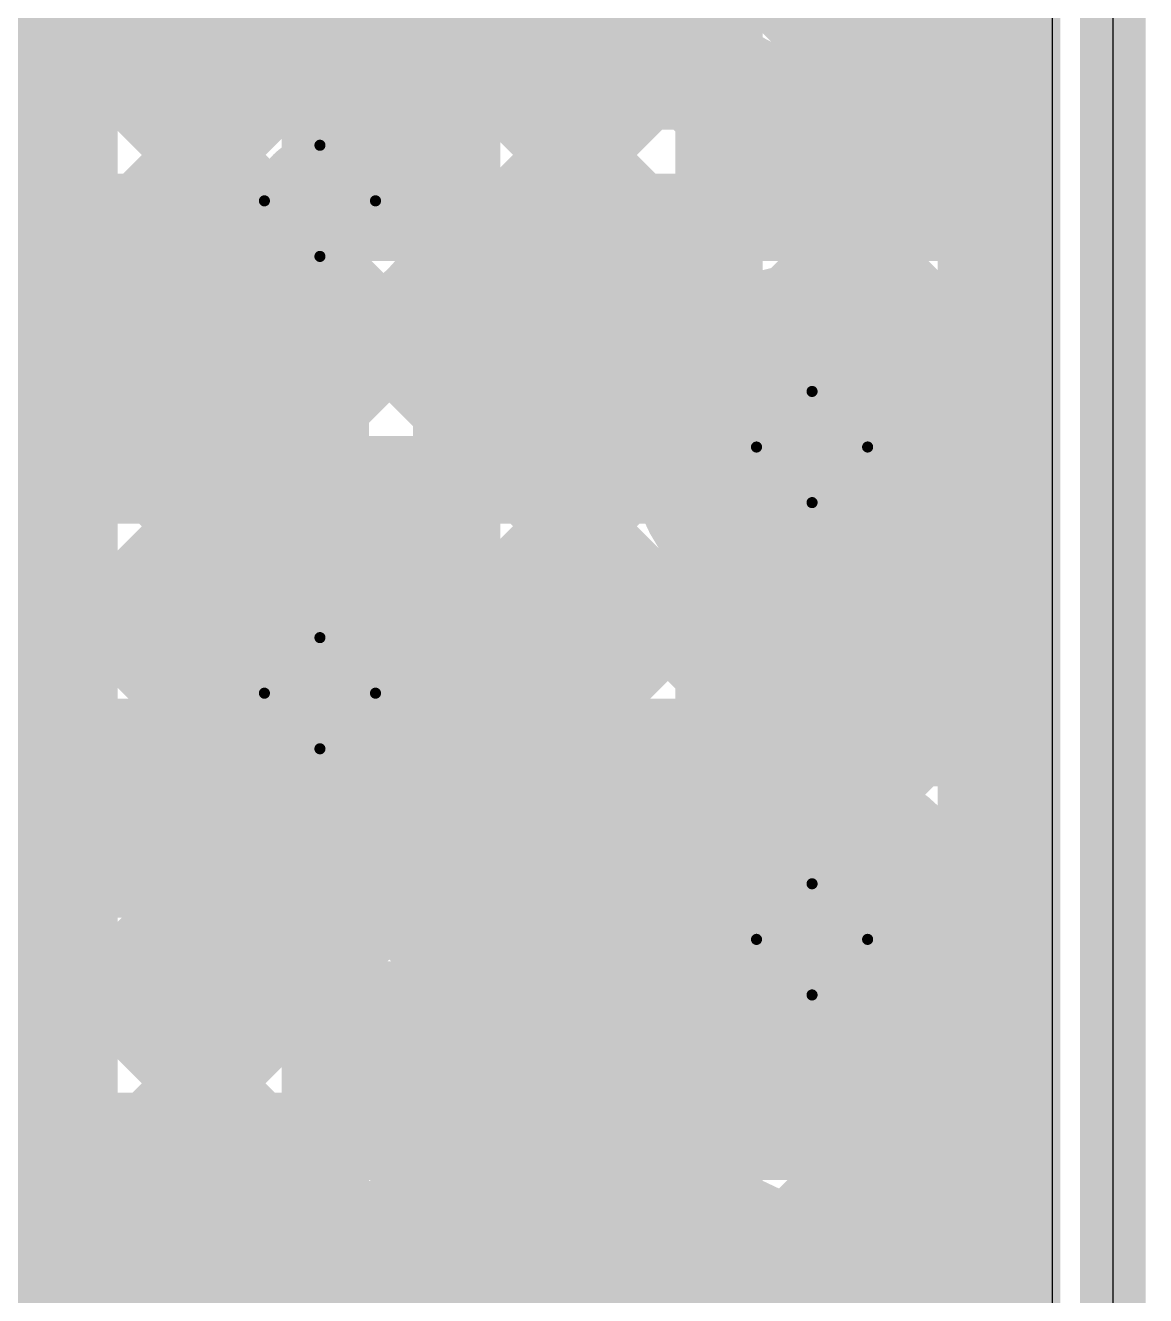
# Model space of a CAD drawing. Header units: millimetres. Extents: x 13 to 259, y -2 to 326.
# Drawn here: x 146.83 to 151.95, y 118.67 to 124.48 of the extents above; entities that cross this region are included whole.
import ezdxf

# ---------------------------------------------------------------- set-up
doc = ezdxf.new("R2010")
doc.units = ezdxf.units.MM
for name, color, linetype in [('BottomLayer', 5, 'Continuous'), ('BottomSolder', 6, 'Continuous'), ('ConnectLayer', 7, 'Continuous'), ('DrillDrawing', 1, 'Continuous'), ('Mechanical14', 56, 'Continuous'), ('Mechanical34', 56, 'Continuous'), ('MidLayer1', 16, 'Continuous'), ('MidLayer2', 76, 'Continuous'), ('MidLayer3', 90, 'Continuous'), ('MidLayer4', 156, 'Continuous'), ('MidLayer5', 130, 'Continuous'), ('MidLayer6', 216, 'Continuous'), ('MultiLayer', 9, 'Continuous'), ('TopLayer', 1, 'Continuous'), ('TopSolder', 216, 'Continuous')]:
    doc.layers.add(name, color=color, linetype=linetype)

# ---------------------------------------------------------------- blocks, each defined once
blk = doc.blocks.new('MTG240_400_170')
at = {"layer": 'BottomLayer', "const_width": 2}
blk.add_lwpolyline([(-1, 0, 1), (1, 0, 1)], format="xyb", close=True, dxfattribs=at)
at = {"layer": 'BottomSolder', "const_width": 2.1016}
blk.add_lwpolyline([(-1.0508, 0, 1), (1.0508, 0, 1)], format="xyb", close=True, dxfattribs=at)
at = {"layer": 'MidLayer1', "const_width": 2}
blk.add_lwpolyline([(-1, 0, 1), (1, 0, 1)], format="xyb", close=True, dxfattribs=at)
at = {"layer": 'MidLayer2', "const_width": 2}
blk.add_lwpolyline([(-1, 0, 1), (1, 0, 1)], format="xyb", close=True, dxfattribs=at)
at = {"layer": 'MidLayer3', "const_width": 2}
blk.add_lwpolyline([(-1, 0, 1), (1, 0, 1)], format="xyb", close=True, dxfattribs=at)
at = {"layer": 'MidLayer4', "const_width": 2}
blk.add_lwpolyline([(-1, 0, 1), (1, 0, 1)], format="xyb", close=True, dxfattribs=at)
at = {"layer": 'MidLayer5', "const_width": 2}
blk.add_lwpolyline([(-1, 0, 1), (1, 0, 1)], format="xyb", close=True, dxfattribs=at)
at = {"layer": 'MidLayer6', "const_width": 2}
blk.add_lwpolyline([(-1, 0, 1), (1, 0, 1)], format="xyb", close=True, dxfattribs=at)
at = {"layer": 'MultiLayer', "const_width": 2}
blk.add_lwpolyline([(-1, 0, 1), (1, 0, 1)], format="xyb", close=True, dxfattribs=at)
at = {"layer": 'TopLayer', "const_width": 2}
blk.add_lwpolyline([(-1, 0, 1), (1, 0, 1)], format="xyb", close=True, dxfattribs=at)
at = {"layer": 'TopSolder', "const_width": 2.1016}
blk.add_lwpolyline([(-1.0508, 0, 1), (1.0508, 0, 1)], format="xyb", close=True, dxfattribs=at)

msp = doc.modelspace()

# ---------------------------------------------------------------- linework, layer by layer
at = {"layer": 'BottomLayer', "const_width": 0.3}
for points in [[(148.025, 123.675, 1), (148.325, 123.675, 1)], [(150.275, 122.55, 1), (150.575, 122.55, 1)], [(148.025, 121.425, 1), (148.325, 121.425, 1)], [(150.275, 120.3, 1), (150.575, 120.3, 1)]]:
    msp.add_lwpolyline(points, format="xyb", close=True, dxfattribs=at)
at = {"layer": 'ConnectLayer'}
msp.add_line((151.8, 136.8), (151.8, 67.8), dxfattribs=at)
msp.add_line((151.8, 136.8), (151.8, 67.8), dxfattribs=at)
at = {"layer": 'ConnectLayer', "const_width": 0.4}
for points in [[(146.9997, 90.0254), (146.9997, 136.36)], [(147.5997, 68.24), (147.5997, 136.36)], [(148.1997, 68.24), (148.1997, 136.36)], [(148.7997, 68.24), (148.7997, 136.36)], [(149.3997, 68.24), (149.3997, 136.36)], [(149.9997, 68.24), (149.9997, 136.36)], [(150.5997, 68.24), (150.5997, 136.36)], [(151.1997, 68.24), (151.1997, 136.36)], [(151.36, 68.24), (151.36, 136.36)], [(151.36, 68.24), (151.36, 136.36)], [(136.2914, 133.5401), (147.8533, 121.9782)], [(136.2914, 133.5401), (147.8533, 121.9782)], [(151.36, 118.5373), (151.36, 131.0628)], [(151.36, 118.5373), (151.36, 131.0628)], [(147.05, 89.9442), (147.05, 128.8163)], [(147.05, 128.7211), (151.36, 124.4111)], [(147.05, 124.1398), (151.36, 128.4498)], [(147.05, 127.8726), (151.36, 123.5626)], [(147.05, 123.2913), (151.36, 127.6013)], [(144.8979, 127.4792), (148.0706, 124.3064)], [(144.8979, 127.4792), (148.0706, 124.3064)], [(147.05, 127.0241), (151.36, 122.7141)], [(147.05, 122.4427), (151.36, 126.7527)], [(148.678, 124.0707), (151.36, 126.7527)], [(148.678, 124.0707), (151.36, 126.7527)], [(148.0641, 124.3053), (150.207, 126.4483)], [(148.0641, 124.3053), (150.207, 126.4483)], [(147.05, 126.1755), (151.36, 121.8655)], [(147.05, 121.5942), (151.36, 125.9042)], [(145.3179, 123.2562), (147.6382, 125.5765)], [(145.3179, 123.2562), (147.6382, 125.5765)], [(148.6144, 125.4597), (151.36, 122.7141)], [(148.6144, 125.4597), (151.36, 122.7141)], [(147.8546, 125.371), (150.1155, 123.1101)], [(147.8546, 125.371), (150.1155, 123.1101)], [(147.05, 125.327), (151.36, 121.017)], [(146.2925, 123.3822), (148.1956, 125.2853)], [(146.2925, 123.3822), (148.1956, 125.2853)], [(146.5218, 125.0067), (147.5913, 123.9373)], [(146.5218, 125.0067), (147.5913, 123.9373)], [(147.05, 120.7457), (151.36, 125.0557)], [(145.9038, 124.7762), (149.9505, 120.7295)], [(145.9038, 124.7762), (149.9505, 120.7295)], [(151.059, 124.7122), (151.36, 124.4111)], [(151.059, 124.7122), (151.36, 124.4111)], [(145.517, 120.0612), (149.8959, 124.44)], [(145.517, 120.0612), (149.8959, 124.44)], [(147.05, 124.4785), (151.36, 120.1685)], [(146.59, 124.1998), (151.36, 124.1998)], [(147.05, 119.8972), (151.36, 124.2072)], [(150.3368, 123.1839), (151.36, 124.2072)], [(150.3368, 123.1839), (151.36, 124.2072)], [(150.7004, 124.2223), (151.36, 123.5626)], [(150.7004, 124.2223), (151.36, 123.5626)], [(148.3461, 122.0417), (150.4656, 124.1613)], [(148.3461, 122.0417), (150.4656, 124.1613)], [(146.5784, 122.8197), (147.5447, 123.786)], [(146.5784, 122.8197), (147.5447, 123.786)], [(147.05, 123.63), (151.36, 119.32)], [(146.59, 123.5998), (151.36, 123.5998)], [(148.8065, 123.5706), (149.7863, 122.5907)], [(148.8065, 123.5706), (149.7863, 122.5907)], [(147.05, 119.0486), (151.36, 123.3586)], [(150.9363, 122.9349), (151.36, 123.3586)], [(150.9363, 122.9349), (151.36, 123.3586)], [(146.0148, 121.4075), (147.7793, 123.172)], [(146.0148, 121.4075), (147.7793, 123.172)], [(148.4373, 123.0912), (150.6185, 120.9101)], [(148.4373, 123.0912), (150.6185, 120.9101)], [(146.59, 122.9998), (151.36, 122.9998)], [(147.05, 122.7814), (151.36, 118.4714)], [(148.7817, 121.6288), (149.7912, 122.6383)], [(148.7817, 121.6288), (149.7912, 122.6383)], [(146.4626, 122.5204), (147.5354, 121.4475)], [(146.4626, 122.5204), (147.5354, 121.4475)], [(147.05, 118.2001), (151.36, 122.5101)], [(148.3625, 119.5126), (151.36, 122.5101)], [(148.3625, 119.5126), (151.36, 122.5101)], [(146.59, 122.3998), (151.36, 122.3998)], [(145.8258, 122.3086), (148.5511, 119.5833)], [(145.8258, 122.3086), (148.5511, 119.5833)], [(150.9852, 122.2404), (151.36, 121.8655)], [(150.9852, 122.2404), (151.36, 121.8655)], [(146.464, 118.4626), (150.0401, 122.0387)], [(146.464, 118.4626), (150.0401, 122.0387)], [(147.05, 121.9329), (151.36, 117.6229)], [(150.4658, 121.9113), (151.36, 121.017)], [(150.4658, 121.9113), (151.36, 121.017)], [(146.59, 121.7998), (151.36, 121.7998)], [(147.05, 117.3516), (151.36, 121.6616)], [(150.6109, 120.9124), (151.36, 121.6616)], [(150.6109, 120.9124), (151.36, 121.6616)], [(145.998, 119.6937), (147.5583, 121.254)], [(145.998, 119.6937), (147.5583, 121.254)], [(145.9987, 121.2872), (147.9788, 119.3071)], [(145.9987, 121.2872), (147.9788, 119.3071)], [(146.59, 121.1998), (151.36, 121.1998)], [(147.05, 121.0844), (151.36, 116.7744)], [(148.7283, 121.1032), (149.9063, 119.9252)], [(148.7283, 121.1032), (149.9063, 119.9252)], [(145.5813, 120.8561), (147.5215, 118.9159)], [(145.5813, 120.8561), (147.5215, 118.9159)], [(145.7647, 118.6118), (147.9712, 120.8183)], [(145.7647, 118.6118), (147.9712, 120.8183)], [(147.05, 116.5031), (151.36, 120.8131)], [(148.1976, 120.7854), (149.28, 119.7029)], [(148.1976, 120.7854), (149.28, 119.7029)], [(151.0364, 120.4894), (151.36, 120.8131)], [(151.0364, 120.4894), (151.36, 120.8131)], [(146.59, 120.5998), (151.36, 120.5998)], [(151.0351, 120.4934), (151.36, 120.1685)], [(151.0351, 120.4934), (151.36, 120.1685)], [(147.05, 120.2359), (151.36, 115.9259)], [(149.3994, 119.701), (149.8126, 120.1142)], [(149.3994, 119.701), (149.8126, 120.1142)], [(146.59, 119.9998), (151.36, 119.9998)], [(147.05, 115.6545), (151.36, 119.9645)], [(150.6699, 119.2743), (151.36, 119.9645)], [(150.6699, 119.2743), (151.36, 119.9645)], [(150.0503, 119.7812), (150.3898, 119.4417)], [(150.0503, 119.7812), (150.3898, 119.4417)], [(150.8545, 119.8255), (151.36, 119.32)], [(150.8545, 119.8255), (151.36, 119.32)], [(150.1096, 119.5626), (150.2357, 119.6887)], [(150.1096, 119.5626), (150.2357, 119.6887)], [(146.0347, 119.5541), (147.1722, 118.4166)], [(146.0347, 119.5541), (147.1722, 118.4166)], [(146.59, 119.3998), (151.36, 119.3998)], [(147.05, 119.3873), (151.36, 115.0773)], [(147.05, 114.806), (151.36, 119.116)], [(151.1168, 118.8728), (151.36, 119.116)], [(151.1168, 118.8728), (151.36, 119.116)], [(146.59, 118.7998), (151.36, 118.7998)], [(147.05, 118.5388), (151.36, 114.2288)]]:
    msp.add_lwpolyline(points, dxfattribs=at)
at = {"layer": 'ConnectLayer'}
for points, const_width in [([(151.065, 124.8, 1), (149.785, 124.8, 1)], 0.4), ([(151.065, 124.8, 1), (149.785, 124.8, 1)], 0.4), ([(146.95, 124.4785, 1), (147.15, 124.4785, 1)], 0.2), ([(149.7959, 124.44, 1), (149.9959, 124.44, 1)], 0.2), ([(149.7959, 124.44, 1), (149.9959, 124.44, 1)], 0.2), ([(151.26, 124.4111, 1), (151.46, 124.4111, 1)], 0.2), ([(151.26, 124.4111, 1), (151.46, 124.4111, 1)], 0.2), ([(151.26, 124.4111, 1), (151.46, 124.4111, 1)], 0.2), ([(148.815, 123.675, 1), (147.535, 123.675, 1)], 0.4), ([(148.815, 123.675, 1), (147.535, 123.675, 1)], 0.4), ([(147.9641, 124.3053, 1), (148.1641, 124.3053, 1)], 0.2), ([(147.9641, 124.3053, 1), (148.1641, 124.3053, 1)], 0.2), ([(147.9706, 124.3064, 1), (148.1706, 124.3064, 1)], 0.2), ([(147.9706, 124.3064, 1), (148.1706, 124.3064, 1)], 0.2), ([(150.6004, 124.2223, 1), (150.8004, 124.2223, 1)], 0.2), ([(150.6004, 124.2223, 1), (150.8004, 124.2223, 1)], 0.2), ([(151.26, 124.2072, 1), (151.46, 124.2072, 1)], 0.2), ([(151.26, 124.2072, 1), (151.46, 124.2072, 1)], 0.2), ([(151.26, 124.2072, 1), (151.46, 124.2072, 1)], 0.2), ([(151.26, 124.1998, 1), (151.46, 124.1998, 1)], 0.2), ([(146.95, 124.1398, 1), (147.15, 124.1398, 1)], 0.2), ([(150.3656, 124.1613, 1), (150.5656, 124.1613, 1)], 0.2), ([(150.3656, 124.1613, 1), (150.5656, 124.1613, 1)], 0.2), ([(148.578, 124.0707, 1), (148.778, 124.0707, 1)], 0.2), ([(148.578, 124.0707, 1), (148.778, 124.0707, 1)], 0.2), ([(147.4913, 123.9373, 1), (147.6913, 123.9373, 1)], 0.2), ([(147.4913, 123.9373, 1), (147.6913, 123.9373, 1)], 0.2), ([(147.4447, 123.786, 1), (147.6447, 123.786, 1)], 0.2), ([(147.4447, 123.786, 1), (147.6447, 123.786, 1)], 0.2), ([(147.435, 123.675, 1), (147.635, 123.675, 1)], 0.2), ([(147.435, 123.675, 1), (147.635, 123.675, 1)], 0.2), ([(148.715, 123.675, 1), (148.915, 123.675, 1)], 0.2), ([(148.715, 123.675, 1), (148.915, 123.675, 1)], 0.2), ([(146.95, 123.63, 1), (147.15, 123.63, 1)], 0.2), ([(148.7065, 123.5706, 1), (148.9065, 123.5706, 1)], 0.2), ([(148.7065, 123.5706, 1), (148.9065, 123.5706, 1)], 0.2), ([(151.26, 123.5998, 1), (151.46, 123.5998, 1)], 0.2), ([(151.26, 123.5626, 1), (151.46, 123.5626, 1)], 0.2), ([(151.26, 123.5626, 1), (151.46, 123.5626, 1)], 0.2), ([(151.26, 123.5626, 1), (151.46, 123.5626, 1)], 0.2), ([(151.26, 123.3586, 1), (151.46, 123.3586, 1)], 0.2), ([(151.26, 123.3586, 1), (151.46, 123.3586, 1)], 0.2), ([(151.26, 123.3586, 1), (151.46, 123.3586, 1)], 0.2), ([(146.95, 123.2913, 1), (147.15, 123.2913, 1)], 0.2), ([(147.6793, 123.172, 1), (147.8793, 123.172, 1)], 0.2), ([(147.6793, 123.172, 1), (147.8793, 123.172, 1)], 0.2), ([(151.065, 122.55, 1), (149.785, 122.55, 1)], 0.4), ([(151.065, 122.55, 1), (149.785, 122.55, 1)], 0.4), ([(150.2368, 123.1839, 1), (150.4368, 123.1839, 1)], 0.2), ([(150.2368, 123.1839, 1), (150.4368, 123.1839, 1)], 0.2), ([(148.3373, 123.0912, 1), (148.5373, 123.0912, 1)], 0.2), ([(148.3373, 123.0912, 1), (148.5373, 123.0912, 1)], 0.2), ([(150.0155, 123.1101, 1), (150.2155, 123.1101, 1)], 0.2), ([(150.0155, 123.1101, 1), (150.2155, 123.1101, 1)], 0.2), ([(151.26, 122.9998, 1), (151.46, 122.9998, 1)], 0.2), ([(150.8363, 122.9349, 1), (151.0363, 122.9349, 1)], 0.2), ([(150.8363, 122.9349, 1), (151.0363, 122.9349, 1)], 0.2), ([(146.95, 122.7814, 1), (147.15, 122.7814, 1)], 0.2), ([(151.26, 122.7141, 1), (151.46, 122.7141, 1)], 0.2), ([(151.26, 122.7141, 1), (151.46, 122.7141, 1)], 0.2), ([(151.26, 122.7141, 1), (151.46, 122.7141, 1)], 0.2), ([(149.6912, 122.6383, 1), (149.8912, 122.6383, 1)], 0.2), ([(149.6912, 122.6383, 1), (149.8912, 122.6383, 1)], 0.2), ([(149.6863, 122.5907, 1), (149.8863, 122.5907, 1)], 0.2), ([(149.6863, 122.5907, 1), (149.8863, 122.5907, 1)], 0.2), ([(149.685, 122.55, 1), (149.885, 122.55, 1)], 0.2), ([(149.685, 122.55, 1), (149.885, 122.55, 1)], 0.2), ([(150.965, 122.55, 1), (151.165, 122.55, 1)], 0.2), ([(150.965, 122.55, 1), (151.165, 122.55, 1)], 0.2), ([(151.26, 122.5101, 1), (151.46, 122.5101, 1)], 0.2), ([(151.26, 122.5101, 1), (151.46, 122.5101, 1)], 0.2), ([(151.26, 122.5101, 1), (151.46, 122.5101, 1)], 0.2), ([(146.95, 122.4427, 1), (147.15, 122.4427, 1)], 0.2), ([(151.26, 122.3998, 1), (151.46, 122.3998, 1)], 0.2), ([(150.8852, 122.2404, 1), (151.0852, 122.2404, 1)], 0.2), ([(150.8852, 122.2404, 1), (151.0852, 122.2404, 1)], 0.2), ([(148.815, 121.425, 1), (147.535, 121.425, 1)], 0.4), ([(148.815, 121.425, 1), (147.535, 121.425, 1)], 0.4), ([(148.2461, 122.0417, 1), (148.4461, 122.0417, 1)], 0.2), ([(148.2461, 122.0417, 1), (148.4461, 122.0417, 1)], 0.2), ([(149.9401, 122.0387, 1), (150.1401, 122.0387, 1)], 0.2), ([(149.9401, 122.0387, 1), (150.1401, 122.0387, 1)], 0.2), ([(146.95, 121.9329, 1), (147.15, 121.9329, 1)], 0.2), ([(147.7533, 121.9782, 1), (147.9533, 121.9782, 1)], 0.2), ([(147.7533, 121.9782, 1), (147.9533, 121.9782, 1)], 0.2), ([(150.3658, 121.9113, 1), (150.5658, 121.9113, 1)], 0.2), ([(150.3658, 121.9113, 1), (150.5658, 121.9113, 1)], 0.2), ([(151.26, 121.8655, 1), (151.46, 121.8655, 1)], 0.2), ([(151.26, 121.8655, 1), (151.46, 121.8655, 1)], 0.2), ([(151.26, 121.8655, 1), (151.46, 121.8655, 1)], 0.2), ([(151.26, 121.7998, 1), (151.46, 121.7998, 1)], 0.2), ([(151.26, 121.6616, 1), (151.46, 121.6616, 1)], 0.2), ([(151.26, 121.6616, 1), (151.46, 121.6616, 1)], 0.2), ([(151.26, 121.6616, 1), (151.46, 121.6616, 1)], 0.2), ([(146.95, 121.5942, 1), (147.15, 121.5942, 1)], 0.2), ([(148.6817, 121.6288, 1), (148.8817, 121.6288, 1)], 0.2), ([(148.6817, 121.6288, 1), (148.8817, 121.6288, 1)], 0.2), ([(147.435, 121.425, 1), (147.635, 121.425, 1)], 0.2), ([(147.435, 121.425, 1), (147.635, 121.425, 1)], 0.2), ([(147.4354, 121.4475, 1), (147.6354, 121.4475, 1)], 0.2), ([(147.4354, 121.4475, 1), (147.6354, 121.4475, 1)], 0.2), ([(148.715, 121.425, 1), (148.915, 121.425, 1)], 0.2), ([(148.715, 121.425, 1), (148.915, 121.425, 1)], 0.2), ([(147.4583, 121.254, 1), (147.6583, 121.254, 1)], 0.2), ([(147.4583, 121.254, 1), (147.6583, 121.254, 1)], 0.2), ([(151.26, 121.1998, 1), (151.46, 121.1998, 1)], 0.2), ([(146.95, 121.0844, 1), (147.15, 121.0844, 1)], 0.2), ([(148.6283, 121.1032, 1), (148.8283, 121.1032, 1)], 0.2), ([(148.6283, 121.1032, 1), (148.8283, 121.1032, 1)], 0.2), ([(151.26, 121.017, 1), (151.46, 121.017, 1)], 0.2), ([(151.26, 121.017, 1), (151.46, 121.017, 1)], 0.2), ([(151.26, 121.017, 1), (151.46, 121.017, 1)], 0.2), ([(151.065, 120.3, 1), (149.785, 120.3, 1)], 0.4), ([(151.065, 120.3, 1), (149.785, 120.3, 1)], 0.4), ([(150.5109, 120.9124, 1), (150.7109, 120.9124, 1)], 0.2), ([(150.5109, 120.9124, 1), (150.7109, 120.9124, 1)], 0.2), ([(150.5185, 120.9101, 1), (150.7185, 120.9101, 1)], 0.2), ([(150.5185, 120.9101, 1), (150.7185, 120.9101, 1)], 0.2), ([(147.8712, 120.8183, 1), (148.0712, 120.8183, 1)], 0.2), ([(147.8712, 120.8183, 1), (148.0712, 120.8183, 1)], 0.2), ([(148.0976, 120.7854, 1), (148.2976, 120.7854, 1)], 0.2), ([(148.0976, 120.7854, 1), (148.2976, 120.7854, 1)], 0.2), ([(151.26, 120.8131, 1), (151.46, 120.8131, 1)], 0.2), ([(151.26, 120.8131, 1), (151.46, 120.8131, 1)], 0.2), ([(151.26, 120.8131, 1), (151.46, 120.8131, 1)], 0.2), ([(146.95, 120.7457, 1), (147.15, 120.7457, 1)], 0.2), ([(149.8505, 120.7295, 1), (150.0505, 120.7295, 1)], 0.2), ([(149.8505, 120.7295, 1), (150.0505, 120.7295, 1)], 0.2), ([(151.26, 120.5998, 1), (151.46, 120.5998, 1)], 0.2), ([(150.9351, 120.4934, 1), (151.1351, 120.4934, 1)], 0.2), ([(150.9351, 120.4934, 1), (151.1351, 120.4934, 1)], 0.2), ([(150.9364, 120.4894, 1), (151.1364, 120.4894, 1)], 0.2), ([(150.9364, 120.4894, 1), (151.1364, 120.4894, 1)], 0.2), ([(149.685, 120.3, 1), (149.885, 120.3, 1)], 0.2), ([(149.685, 120.3, 1), (149.885, 120.3, 1)], 0.2), ([(150.965, 120.3, 1), (151.165, 120.3, 1)], 0.2), ([(150.965, 120.3, 1), (151.165, 120.3, 1)], 0.2), ([(146.95, 120.2359, 1), (147.15, 120.2359, 1)], 0.2), ([(151.26, 120.1685, 1), (151.46, 120.1685, 1)], 0.2), ([(151.26, 120.1685, 1), (151.46, 120.1685, 1)], 0.2), ([(151.26, 120.1685, 1), (151.46, 120.1685, 1)], 0.2), ([(149.7126, 120.1142, 1), (149.9126, 120.1142, 1)], 0.2), ([(149.7126, 120.1142, 1), (149.9126, 120.1142, 1)], 0.2), ([(151.26, 119.9998, 1), (151.46, 119.9998, 1)], 0.2), ([(151.26, 119.9645, 1), (151.46, 119.9645, 1)], 0.2), ([(151.26, 119.9645, 1), (151.46, 119.9645, 1)], 0.2), ([(151.26, 119.9645, 1), (151.46, 119.9645, 1)], 0.2), ([(146.95, 119.8972, 1), (147.15, 119.8972, 1)], 0.2), ([(149.8063, 119.9252, 1), (150.0063, 119.9252, 1)], 0.2), ([(149.8063, 119.9252, 1), (150.0063, 119.9252, 1)], 0.2), ([(149.9503, 119.7812, 1), (150.1503, 119.7812, 1)], 0.2), ([(149.9503, 119.7812, 1), (150.1503, 119.7812, 1)], 0.2), ([(150.7545, 119.8255, 1), (150.9545, 119.8255, 1)], 0.2), ([(150.7545, 119.8255, 1), (150.9545, 119.8255, 1)], 0.2), ([(149.18, 119.7029, 1), (149.38, 119.7029, 1)], 0.2), ([(149.18, 119.7029, 1), (149.38, 119.7029, 1)], 0.2), ([(149.2994, 119.701, 1), (149.4994, 119.701, 1)], 0.2), ([(149.2994, 119.701, 1), (149.4994, 119.701, 1)], 0.2), ([(150.1357, 119.6887, 1), (150.3357, 119.6887, 1)], 0.2), ([(150.1357, 119.6887, 1), (150.3357, 119.6887, 1)], 0.2), ([(148.4511, 119.5833, 1), (148.6511, 119.5833, 1)], 0.2), ([(148.4511, 119.5833, 1), (148.6511, 119.5833, 1)], 0.2), ([(150.0096, 119.5626, 1), (150.2096, 119.5626, 1)], 0.2), ([(150.0096, 119.5626, 1), (150.2096, 119.5626, 1)], 0.2), ([(148.2625, 119.5126, 1), (148.4625, 119.5126, 1)], 0.2), ([(148.2625, 119.5126, 1), (148.4625, 119.5126, 1)], 0.2), ([(150.2898, 119.4417, 1), (150.4898, 119.4417, 1)], 0.2), ([(150.2898, 119.4417, 1), (150.4898, 119.4417, 1)], 0.2), ([(146.95, 119.3873, 1), (147.15, 119.3873, 1)], 0.2), ([(151.26, 119.3998, 1), (151.46, 119.3998, 1)], 0.2), ([(151.26, 119.32, 1), (151.46, 119.32, 1)], 0.2), ([(151.26, 119.32, 1), (151.46, 119.32, 1)], 0.2), ([(151.26, 119.32, 1), (151.46, 119.32, 1)], 0.2), ([(147.8788, 119.3071, 1), (148.0788, 119.3071, 1)], 0.2), ([(147.8788, 119.3071, 1), (148.0788, 119.3071, 1)], 0.2), ([(150.5699, 119.2743, 1), (150.7699, 119.2743, 1)], 0.2), ([(150.5699, 119.2743, 1), (150.7699, 119.2743, 1)], 0.2), ([(151.26, 119.116, 1), (151.46, 119.116, 1)], 0.2), ([(151.26, 119.116, 1), (151.46, 119.116, 1)], 0.2), ([(151.26, 119.116, 1), (151.46, 119.116, 1)], 0.2), ([(146.95, 119.0486, 1), (147.15, 119.0486, 1)], 0.2), ([(147.4215, 118.9159, 1), (147.6215, 118.9159, 1)], 0.2), ([(147.4215, 118.9159, 1), (147.6215, 118.9159, 1)], 0.2), ([(151.0168, 118.8728, 1), (151.2168, 118.8728, 1)], 0.2), ([(151.0168, 118.8728, 1), (151.2168, 118.8728, 1)], 0.2), ([(151.26, 118.7998, 1), (151.46, 118.7998, 1)], 0.2), ([(146.95, 118.5388, 1), (147.15, 118.5388, 1)], 0.2), ([(151.26, 118.5373, 1), (151.46, 118.5373, 1)], 0.2), ([(151.26, 118.5373, 1), (151.46, 118.5373, 1)], 0.2), ([(151.26, 118.5373, 1), (151.46, 118.5373, 1)], 0.2), ([(151.26, 118.5373, 1), (151.46, 118.5373, 1)], 0.2)]:
    msp.add_lwpolyline(points, format="xyb", close=True, dxfattribs=dict(at, const_width=const_width))
at = {"layer": 'ConnectLayer', "const_width": 0.4}
msp.add_lwpolyline([(151.36, 116.0628, -3.607188), (151.36, 118.5373)], format="xyb", dxfattribs=at)
msp.add_lwpolyline([(151.36, 116.0628, -3.607188), (151.36, 118.5373)], format="xyb", dxfattribs=at)
at = {"layer": 'DrillDrawing', "const_width": 0.0508}
for points in [[(147.921, 123.675), (148.175, 123.929)], [(148.175, 123.929), (148.429, 123.675)], [(147.921, 123.675), (148.175, 123.421)], [(148.175, 123.421), (148.429, 123.675)], [(150.171, 122.55), (150.425, 122.804)], [(150.425, 122.804), (150.679, 122.55)], [(150.171, 122.55), (150.425, 122.296)], [(150.425, 122.296), (150.679, 122.55)], [(147.921, 121.425), (148.175, 121.679)], [(148.175, 121.679), (148.429, 121.425)], [(147.921, 121.425), (148.175, 121.171)], [(148.175, 121.171), (148.429, 121.425)], [(150.171, 120.3), (150.425, 120.554)], [(150.425, 120.554), (150.679, 120.3)], [(150.171, 120.3), (150.425, 120.046)], [(150.425, 120.046), (150.679, 120.3)]]:
    msp.add_lwpolyline(points, dxfattribs=at)
at = {"layer": 'DrillDrawing', "const_width": 0.0254}
for points in [[(148.1623, 123.929, 1), (148.1877, 123.929, 1)], [(148.1623, 123.929, 1), (148.1877, 123.929, 1)], [(147.9083, 123.675, 1), (147.9337, 123.675, 1)], [(147.9083, 123.675, 1), (147.9337, 123.675, 1)], [(148.4163, 123.675, 1), (148.4417, 123.675, 1)], [(148.4163, 123.675, 1), (148.4417, 123.675, 1)], [(148.1623, 123.421, 1), (148.1877, 123.421, 1)], [(148.1623, 123.421, 1), (148.1877, 123.421, 1)], [(150.4123, 122.804, 1), (150.4377, 122.804, 1)], [(150.4123, 122.804, 1), (150.4377, 122.804, 1)], [(150.1583, 122.55, 1), (150.1837, 122.55, 1)], [(150.1583, 122.55, 1), (150.1837, 122.55, 1)], [(150.6663, 122.55, 1), (150.6917, 122.55, 1)], [(150.6663, 122.55, 1), (150.6917, 122.55, 1)], [(150.4123, 122.296, 1), (150.4377, 122.296, 1)], [(150.4123, 122.296, 1), (150.4377, 122.296, 1)], [(148.1623, 121.679, 1), (148.1877, 121.679, 1)], [(148.1623, 121.679, 1), (148.1877, 121.679, 1)], [(147.9083, 121.425, 1), (147.9337, 121.425, 1)], [(147.9083, 121.425, 1), (147.9337, 121.425, 1)], [(148.4163, 121.425, 1), (148.4417, 121.425, 1)], [(148.4163, 121.425, 1), (148.4417, 121.425, 1)], [(148.1623, 121.171, 1), (148.1877, 121.171, 1)], [(148.1623, 121.171, 1), (148.1877, 121.171, 1)], [(150.4123, 120.554, 1), (150.4377, 120.554, 1)], [(150.4123, 120.554, 1), (150.4377, 120.554, 1)], [(150.1583, 120.3, 1), (150.1837, 120.3, 1)], [(150.1583, 120.3, 1), (150.1837, 120.3, 1)], [(150.6663, 120.3, 1), (150.6917, 120.3, 1)], [(150.6663, 120.3, 1), (150.6917, 120.3, 1)], [(150.4123, 120.046, 1), (150.4377, 120.046, 1)], [(150.4123, 120.046, 1), (150.4377, 120.046, 1)]]:
    msp.add_lwpolyline(points, format="xyb", close=True, dxfattribs=at)
at = {"layer": 'Mechanical14', "const_width": 0.3}
msp.add_lwpolyline([(151.8, 67.8), (151.8, 136.8)], dxfattribs=at)
at = {"layer": 'Mechanical34', "const_width": 0.1}
for points in [[(151.8, 136.85), (151.8, 67.85)], [(146.8, 72.8), (146.8, 131.8)], [(149.3096, 117.3009), (149.3096, 119.2509)]]:
    msp.add_lwpolyline(points, dxfattribs=at)
at = {"layer": 'Mechanical34', "const_width": 0.05}
msp.add_lwpolyline([(149.2846, 119.2509, 1), (149.3346, 119.2509, 1)], format="xyb", close=True, dxfattribs=at)
at = {"layer": 'MidLayer1', "const_width": 0.3}
for points in [[(148.025, 123.675, 1), (148.325, 123.675, 1)], [(150.275, 122.55, 1), (150.575, 122.55, 1)], [(148.025, 121.425, 1), (148.325, 121.425, 1)], [(150.275, 120.3, 1), (150.575, 120.3, 1)]]:
    msp.add_lwpolyline(points, format="xyb", close=True, dxfattribs=at)
at = {"layer": 'MidLayer2', "const_width": 0.3}
for points in [[(148.025, 123.675, 1), (148.325, 123.675, 1)], [(150.275, 122.55, 1), (150.575, 122.55, 1)], [(148.025, 121.425, 1), (148.325, 121.425, 1)], [(150.275, 120.3, 1), (150.575, 120.3, 1)]]:
    msp.add_lwpolyline(points, format="xyb", close=True, dxfattribs=at)
at = {"layer": 'MidLayer3', "const_width": 0.3}
for points in [[(148.025, 123.675, 1), (148.325, 123.675, 1)], [(150.275, 122.55, 1), (150.575, 122.55, 1)], [(148.025, 121.425, 1), (148.325, 121.425, 1)], [(150.275, 120.3, 1), (150.575, 120.3, 1)]]:
    msp.add_lwpolyline(points, format="xyb", close=True, dxfattribs=at)
at = {"layer": 'MidLayer4', "const_width": 0.3}
for points in [[(148.025, 123.675, 1), (148.325, 123.675, 1)], [(150.275, 122.55, 1), (150.575, 122.55, 1)], [(148.025, 121.425, 1), (148.325, 121.425, 1)], [(150.275, 120.3, 1), (150.575, 120.3, 1)]]:
    msp.add_lwpolyline(points, format="xyb", close=True, dxfattribs=at)
at = {"layer": 'MidLayer5', "const_width": 0.3}
for points in [[(148.025, 123.675, 1), (148.325, 123.675, 1)], [(150.275, 122.55, 1), (150.575, 122.55, 1)], [(148.025, 121.425, 1), (148.325, 121.425, 1)], [(150.275, 120.3, 1), (150.575, 120.3, 1)]]:
    msp.add_lwpolyline(points, format="xyb", close=True, dxfattribs=at)
at = {"layer": 'MidLayer6', "const_width": 0.3}
for points in [[(148.025, 123.675, 1), (148.325, 123.675, 1)], [(150.275, 122.55, 1), (150.575, 122.55, 1)], [(148.025, 121.425, 1), (148.325, 121.425, 1)], [(150.275, 120.3, 1), (150.575, 120.3, 1)]]:
    msp.add_lwpolyline(points, format="xyb", close=True, dxfattribs=at)
at = {"layer": 'MultiLayer', "const_width": 0.3}
for points in [[(148.025, 123.675, 1), (148.325, 123.675, 1)], [(150.275, 122.55, 1), (150.575, 122.55, 1)], [(148.025, 121.425, 1), (148.325, 121.425, 1)], [(150.275, 120.3, 1), (150.575, 120.3, 1)]]:
    msp.add_lwpolyline(points, format="xyb", close=True, dxfattribs=at)
at = {"layer": 'TopLayer'}
msp.add_line((151.525, 68.05), (151.5251, 136.525), dxfattribs=at)
at = {"layer": 'TopLayer', "const_width": 0.3}
for points in [[(148.025, 123.675, 1), (148.325, 123.675, 1)], [(150.275, 122.55, 1), (150.575, 122.55, 1)], [(148.025, 121.425, 1), (148.325, 121.425, 1)], [(150.275, 120.3, 1), (150.575, 120.3, 1)]]:
    msp.add_lwpolyline(points, format="xyb", close=True, dxfattribs=at)

# ---------------------------------------------------------------- block references
msp.add_blockref('MTG240_400_170', (149.3, 117.3))

doc.saveas('drawing.dxf')
